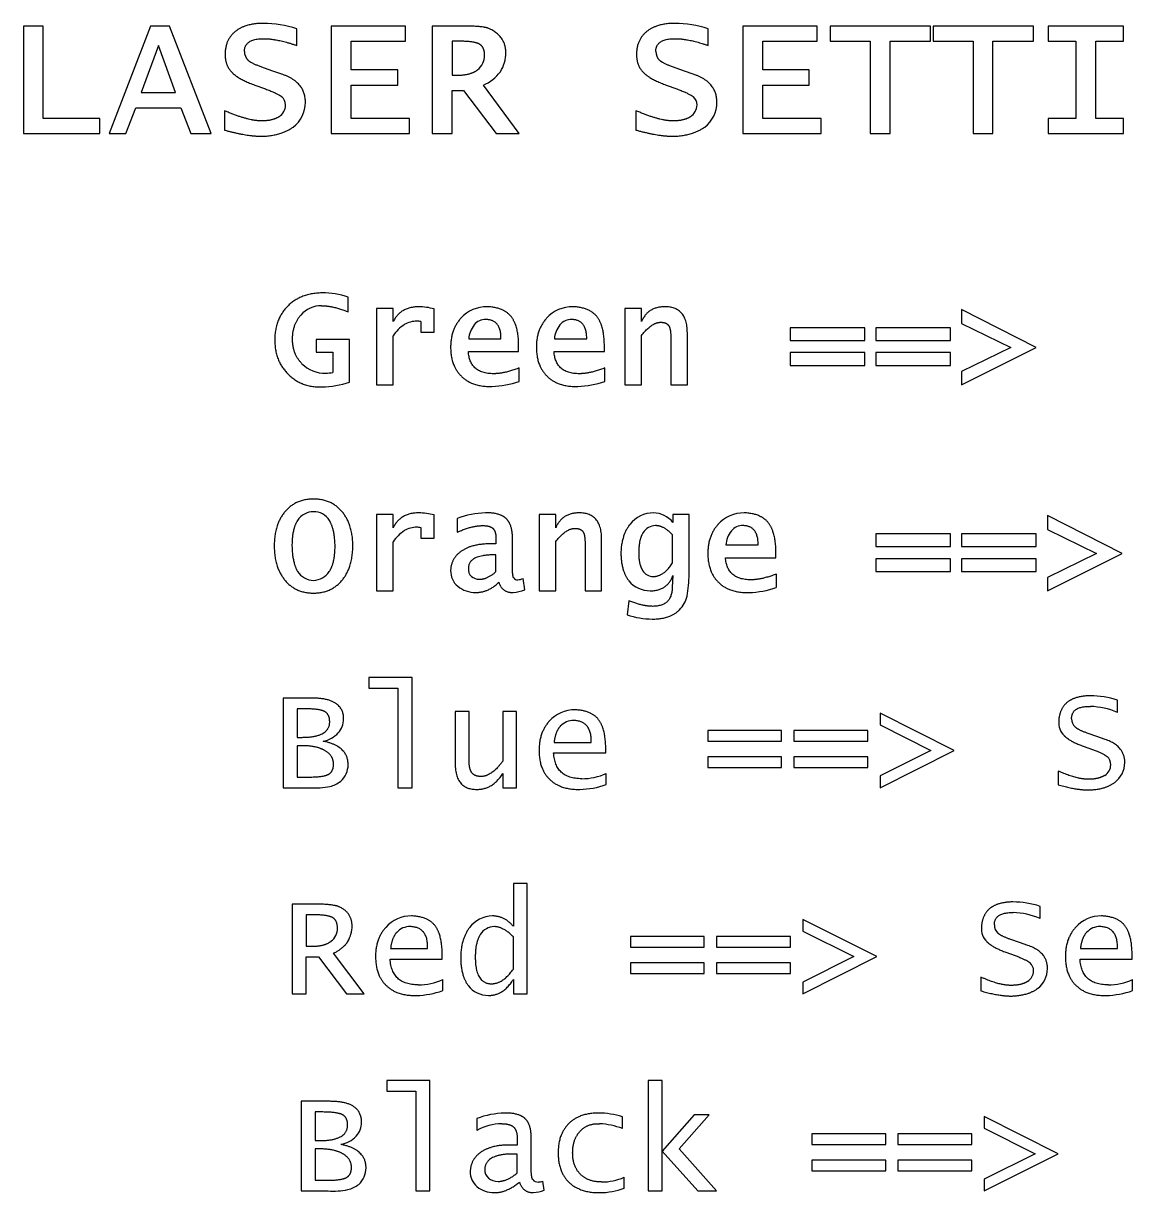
# Model space of a CAD drawing. Extents: x 49 to 1952, y 75 to 1350.
# Drawn here: x 1120 to 1243.8, y 980.8 to 1111.3 of the extents above; entities that cross this region are included whole.
import ezdxf

# ---------------------------------------------------------------- set-up
doc = ezdxf.new("R2010")
doc.units = 0
doc.header["$MEASUREMENT"] = 0
doc.layers.add('INSTRUCTIONS', color=98, linetype='Continuous')

msp = doc.modelspace()

# ---------------------------------------------------------------- linework, layer by layer
at = {"layer": 'INSTRUCTIONS'}
for p, q in [((1122.22, 1111), (1120, 1111)), ((1120, 1111), (1120, 1099)), ((1122.22, 1100.7), (1122.22, 1111)), ((1134.2, 1111), (1129.56, 1099)), ((1136.32, 1111), (1134.2, 1111)), ((1140.96, 1099), (1136.32, 1111)), ((1150.52, 1108.83), (1150.52, 1110.69)), ((1162.67, 1111), (1154.37, 1111)), ((1154.37, 1111), (1154.37, 1099)), ((1162.67, 1109.3), (1162.67, 1111)), ((1169.11, 1111), (1165.63, 1111)), ((1165.63, 1111), (1165.63, 1099)), ((1196.44, 1108.83), (1196.44, 1110.69)), ((1208.59, 1111), (1200.3, 1111)), ((1200.3, 1111), (1200.3, 1099)), ((1208.59, 1109.3), (1208.59, 1111)), ((1221.26, 1111), (1210.07, 1111)), ((1210.07, 1111), (1210.07, 1109.3)), ((1221.26, 1109.3), (1221.26, 1111)), ((1232.74, 1111), (1221.56, 1111)), ((1221.56, 1111), (1221.56, 1109.3)), ((1232.74, 1109.3), (1232.74, 1111)), ((1242.81, 1111), (1234.37, 1111)), ((1234.37, 1111), (1234.37, 1109.3)), ((1242.81, 1109.3), (1242.81, 1111)), ((1156.59, 1106.11), (1156.59, 1109.3)), ((1156.59, 1109.3), (1162.67, 1109.3)), ((1168.73, 1109.3), (1167.85, 1109.3)), ((1167.85, 1109.3), (1167.85, 1105.52)), ((1202.52, 1106.11), (1202.52, 1109.3)), ((1202.52, 1109.3), (1208.59, 1109.3)), ((1210.07, 1109.3), (1214.52, 1109.3)), ((1214.52, 1109.3), (1214.52, 1099)), ((1216.74, 1099), (1216.74, 1109.3)), ((1216.74, 1109.3), (1221.26, 1109.3)), ((1221.56, 1109.3), (1226, 1109.3)), ((1226, 1109.3), (1226, 1099)), ((1228.22, 1099), (1228.22, 1109.3)), ((1228.22, 1109.3), (1232.74, 1109.3)), ((1234.37, 1109.3), (1237.48, 1109.3)), ((1237.48, 1109.3), (1237.48, 1100.7)), ((1239.7, 1100.7), (1239.7, 1109.3)), ((1239.7, 1109.3), (1242.81, 1109.3)), ((1135.08, 1108.81), (1133.14, 1103.59)), ((1136.99, 1103.59), (1135.08, 1108.81)), ((1147.75, 1106.01), (1146.63, 1106.41)), ((1148.95, 1105.59), (1147.75, 1106.01)), ((1161.78, 1106.11), (1156.59, 1106.11)), ((1161.78, 1104.41), (1161.78, 1106.11)), ((1167.85, 1105.52), (1168.57, 1105.52)), ((1193.68, 1106.01), (1192.55, 1106.41)), ((1194.88, 1105.59), (1193.68, 1106.01)), ((1207.7, 1106.11), (1202.52, 1106.11)), ((1207.7, 1104.41), (1207.7, 1106.11)), ((1145.82, 1104.41), (1147.02, 1103.98)), ((1156.59, 1100.7), (1156.59, 1104.41)), ((1156.59, 1104.41), (1161.78, 1104.41)), ((1175.34, 1099), (1171.34, 1104.4)), ((1191.75, 1104.41), (1192.94, 1103.98)), ((1202.52, 1100.7), (1202.52, 1104.41)), ((1202.52, 1104.41), (1207.7, 1104.41)), ((1133.14, 1103.59), (1136.99, 1103.59)), ((1167.85, 1099), (1167.85, 1103.81)), ((1167.85, 1103.81), (1169.12, 1103.81)), ((1169.12, 1103.81), (1172.77, 1099)), ((1131.44, 1099), (1132.56, 1101.89)), ((1132.56, 1101.89), (1137.57, 1101.89)), ((1137.57, 1101.89), (1138.68, 1099)), ((1142.44, 1101.55), (1142.44, 1099.39)), ((1188.37, 1101.55), (1188.37, 1099.39)), ((1128.52, 1100.7), (1122.22, 1100.7)), ((1128.52, 1099), (1128.52, 1100.7)), ((1163.11, 1100.7), (1156.59, 1100.7)), ((1163.11, 1099), (1163.11, 1100.7)), ((1209.04, 1100.7), (1202.52, 1100.7)), ((1209.04, 1099), (1209.04, 1100.7)), ((1237.48, 1100.7), (1234.37, 1100.7)), ((1234.37, 1100.7), (1234.37, 1099)), ((1242.81, 1100.7), (1239.7, 1100.7)), ((1242.81, 1099), (1242.81, 1100.7)), ((1120, 1099), (1128.52, 1099)), ((1129.56, 1099), (1131.44, 1099)), ((1138.68, 1099), (1140.96, 1099)), ((1154.37, 1099), (1163.11, 1099)), ((1165.63, 1099), (1167.85, 1099)), ((1172.77, 1099), (1175.34, 1099)), ((1200.3, 1099), (1209.04, 1099)), ((1214.52, 1099), (1216.74, 1099)), ((1226, 1099), (1228.22, 1099)), ((1234.37, 1099), (1242.81, 1099)), ((1156.27, 1079.1), (1156.27, 1080.73)), ((1161.27, 1079.48), (1159.42, 1079.48)), ((1159.42, 1079.48), (1159.42, 1070.97)), ((1161.27, 1078.01), (1161.27, 1079.48)), ((1165.84, 1076.83), (1165.84, 1079.44)), ((1188.99, 1079.48), (1187.14, 1079.48)), ((1187.14, 1079.48), (1187.14, 1070.97)), ((1188.99, 1078.01), (1188.99, 1079.48)), ((1224.73, 1079.36), (1224.73, 1077.82)), ((1233.06, 1075.13), (1224.73, 1079.36)), ((1164.36, 1078.02), (1164.36, 1076.83)), ((1224.73, 1077.82), (1230.21, 1075.13)), ((1164.36, 1076.83), (1165.84, 1076.83)), ((1194.11, 1070.97), (1194.11, 1076.77)), ((1213.93, 1077.32), (1205.59, 1077.32)), ((1205.59, 1077.32), (1205.59, 1075.9)), ((1213.93, 1075.9), (1213.93, 1077.32)), ((1223.49, 1077.32), (1215.16, 1077.32)), ((1215.16, 1077.32), (1215.16, 1075.9)), ((1223.49, 1075.9), (1223.49, 1077.32)), ((1156.4, 1076.03), (1152.69, 1076.03)), ((1152.69, 1076.03), (1152.69, 1074.61)), ((1156.4, 1071.25), (1156.4, 1076.03)), ((1161.27, 1070.97), (1161.27, 1076.44)), ((1169.71, 1076.09), (1173.31, 1076.09)), ((1173.31, 1076.09), (1173.31, 1076.18)), ((1175.28, 1074.67), (1175.28, 1075.33)), ((1179.28, 1076.09), (1182.88, 1076.09)), ((1182.88, 1076.09), (1182.88, 1076.18)), ((1184.85, 1074.67), (1184.85, 1075.33)), ((1188.99, 1070.97), (1188.99, 1076.46)), ((1192.26, 1076.36), (1192.26, 1070.97)), ((1205.59, 1075.9), (1213.93, 1075.9)), ((1215.16, 1075.9), (1223.49, 1075.9)), ((1152.69, 1074.61), (1154.54, 1074.61)), ((1154.54, 1074.61), (1154.54, 1072.33)), ((1169.67, 1074.67), (1175.28, 1074.67)), ((1179.23, 1074.67), (1184.85, 1074.67)), ((1213.93, 1074.55), (1205.59, 1074.55)), ((1205.59, 1074.55), (1205.59, 1073.13)), ((1213.93, 1073.13), (1213.93, 1074.55)), ((1223.49, 1074.55), (1215.16, 1074.55)), ((1215.16, 1074.55), (1215.16, 1073.13)), ((1223.49, 1073.13), (1223.49, 1074.55)), ((1230.21, 1075.13), (1224.73, 1072.44)), ((1224.73, 1070.97), (1233.06, 1075.13)), ((1175.35, 1071.34), (1175.35, 1072.84)), ((1184.91, 1071.34), (1184.91, 1072.84)), ((1205.59, 1073.13), (1213.93, 1073.13)), ((1215.16, 1073.13), (1223.49, 1073.13)), ((1224.73, 1072.44), (1224.73, 1070.97)), ((1159.42, 1070.97), (1161.27, 1070.97)), ((1187.14, 1070.97), (1188.99, 1070.97)), ((1192.26, 1070.97), (1194.11, 1070.97)), ((1161.27, 1056.48), (1159.42, 1056.48)), ((1159.42, 1056.48), (1159.42, 1047.97)), ((1161.27, 1055.01), (1161.27, 1056.48)), ((1165.84, 1053.83), (1165.84, 1056.44)), ((1168.43, 1056.05), (1168.43, 1054.52)), ((1179.42, 1056.48), (1177.57, 1056.48)), ((1177.57, 1056.48), (1177.57, 1047.97)), ((1179.42, 1055.01), (1179.42, 1056.48)), ((1194.3, 1056.48), (1192.51, 1056.48)), ((1192.51, 1056.48), (1192.51, 1055.61)), ((1194.3, 1049.81), (1194.3, 1056.48)), ((1234.3, 1056.36), (1234.3, 1054.82)), ((1242.63, 1052.13), (1234.3, 1056.36)), ((1164.36, 1055.02), (1164.36, 1053.83)), ((1223.49, 1054.32), (1215.16, 1054.32)), ((1215.16, 1054.32), (1215.16, 1052.9)), ((1223.49, 1052.9), (1223.49, 1054.32)), ((1233.06, 1054.32), (1224.73, 1054.32)), ((1224.73, 1054.32), (1224.73, 1052.9)), ((1233.06, 1052.9), (1233.06, 1054.32)), ((1234.3, 1054.82), (1239.77, 1052.13)), ((1161.27, 1047.97), (1161.27, 1053.44)), ((1164.36, 1053.83), (1165.84, 1053.83)), ((1172.75, 1053.21), (1172.01, 1053.21)), ((1172.75, 1053.8), (1172.75, 1053.21)), ((1174.6, 1050.35), (1174.6, 1053.79)), ((1179.42, 1047.97), (1179.42, 1053.46)), ((1182.69, 1053.36), (1182.69, 1047.97)), ((1184.54, 1047.97), (1184.54, 1053.77)), ((1192.44, 1051.08), (1192.44, 1054.22)), ((1198.42, 1053.09), (1202.01, 1053.09)), ((1202.01, 1053.09), (1202.01, 1053.18)), ((1172.75, 1051.98), (1172.5, 1051.98)), ((1172.75, 1050.1), (1172.75, 1051.98)), ((1203.99, 1051.67), (1203.99, 1052.33)), ((1215.16, 1052.9), (1223.49, 1052.9)), ((1224.73, 1052.9), (1233.06, 1052.9)), ((1239.77, 1052.13), (1234.3, 1049.44)), ((1234.3, 1047.97), (1242.63, 1052.13)), ((1198.37, 1051.67), (1203.99, 1051.67)), ((1223.49, 1051.55), (1215.16, 1051.55)), ((1215.16, 1051.55), (1215.16, 1050.13)), ((1223.49, 1050.13), (1223.49, 1051.55)), ((1233.06, 1051.55), (1224.73, 1051.55)), ((1224.73, 1051.55), (1224.73, 1050.13)), ((1233.06, 1050.13), (1233.06, 1051.55)), ((1175.96, 1048.09), (1175.8, 1049.34)), ((1192.51, 1049.67), (1192.42, 1048.38)), ((1204.05, 1048.34), (1204.05, 1049.84)), ((1215.16, 1050.13), (1223.49, 1050.13)), ((1224.73, 1050.13), (1233.06, 1050.13)), ((1234.3, 1049.44), (1234.3, 1047.97)), ((1159.42, 1047.97), (1161.27, 1047.97)), ((1177.57, 1047.97), (1179.42, 1047.97)), ((1182.69, 1047.97), (1184.54, 1047.97)), ((1187.57, 1046.87), (1187.38, 1045.3)), ((1163.38, 1038.31), (1158.56, 1038.31)), ((1158.56, 1038.31), (1158.56, 1037.12)), ((1163.38, 1026), (1163.38, 1038.31)), ((1158.56, 1037.12), (1161.81, 1037.12)), ((1161.81, 1037.12), (1161.81, 1026)), ((1152.23, 1036), (1149, 1036)), ((1149, 1036), (1149, 1026)), ((1151.28, 1034.81), (1150.56, 1034.81)), ((1150.56, 1034.81), (1150.56, 1031.62)), ((1242.12, 1034.41), (1242.12, 1035.76)), ((1169.75, 1034.5), (1168.19, 1034.5)), ((1168.19, 1034.5), (1168.19, 1028.69)), ((1169.75, 1029.09), (1169.75, 1034.5)), ((1175.06, 1034.5), (1173.5, 1034.5)), ((1173.5, 1034.5), (1173.5, 1028.95)), ((1175.06, 1026), (1175.06, 1034.5)), ((1215.62, 1034.31), (1215.62, 1033)), ((1223.88, 1030.15), (1215.62, 1034.31)), ((1204.62, 1032.38), (1196.38, 1032.38)), ((1196.38, 1032.38), (1196.38, 1031.19)), ((1204.62, 1031.19), (1204.62, 1032.38)), ((1214.25, 1032.38), (1206, 1032.38)), ((1206, 1032.38), (1206, 1031.19)), ((1214.25, 1031.19), (1214.25, 1032.38)), ((1215.62, 1033), (1221.3, 1030.15)), ((1150.56, 1031.62), (1151.1, 1031.62)), ((1179.24, 1031.06), (1183.38, 1031.06)), ((1183.38, 1031.06), (1183.38, 1031.27)), ((1196.38, 1031.19), (1204.62, 1031.19)), ((1206, 1031.19), (1214.25, 1031.19)), ((1239.82, 1031.71), (1238.84, 1032.06)), ((1240.76, 1031.39), (1239.82, 1031.71)), ((1151.12, 1030.69), (1150.56, 1030.69)), ((1150.56, 1030.69), (1150.56, 1027.19)), ((1179.19, 1029.88), (1185, 1029.88)), ((1185, 1029.88), (1185, 1030.37)), ((1221.3, 1030.15), (1215.62, 1027.31)), ((1215.62, 1026), (1223.88, 1030.15)), ((1238.29, 1030.64), (1239.32, 1030.27)), ((1204.62, 1029.44), (1196.38, 1029.44)), ((1196.38, 1029.44), (1196.38, 1028.25)), ((1196.38, 1028.25), (1204.62, 1028.25)), ((1204.62, 1028.25), (1204.62, 1029.44)), ((1214.25, 1029.44), (1206, 1029.44)), ((1206, 1029.44), (1206, 1028.25)), ((1206, 1028.25), (1214.25, 1028.25)), ((1214.25, 1028.25), (1214.25, 1029.44)), ((1150.56, 1027.19), (1151.95, 1027.19)), ((1173.5, 1027.6), (1173.5, 1026)), ((1185.06, 1026.36), (1185.06, 1027.59)), ((1215.62, 1027.31), (1215.62, 1026)), ((1235.5, 1027.86), (1235.5, 1026.32)), ((1149, 1026), (1152.03, 1026)), ((1161.81, 1026), (1163.38, 1026)), ((1173.5, 1026), (1175.06, 1026)), ((1176.25, 1015.31), (1174.69, 1015.31)), ((1174.69, 1015.31), (1174.69, 1010.53)), ((1176.25, 1003), (1176.25, 1015.31)), ((1152.8, 1013), (1150, 1013)), ((1150, 1013), (1150, 1003)), ((1233.5, 1011.41), (1233.5, 1012.76)), ((1152.51, 1011.81), (1151.56, 1011.81)), ((1151.56, 1011.81), (1151.56, 1008.31)), ((1207, 1011.31), (1207, 1010)), ((1215.25, 1007.15), (1207, 1011.31)), ((1207, 1010), (1212.68, 1007.15)), ((1174.69, 1005.75), (1174.69, 1009.35)), ((1196, 1009.38), (1187.75, 1009.38)), ((1187.75, 1009.38), (1187.75, 1008.19)), ((1196, 1008.19), (1196, 1009.38)), ((1205.62, 1009.38), (1197.38, 1009.38)), ((1197.38, 1009.38), (1197.38, 1008.19)), ((1205.62, 1008.19), (1205.62, 1009.38)), ((1231.2, 1008.71), (1230.21, 1009.06)), ((1232.13, 1008.39), (1231.2, 1008.71)), ((1151.56, 1008.31), (1152.37, 1008.31)), ((1158.05, 1003), (1154.61, 1007.52)), ((1160.99, 1008.06), (1165.12, 1008.06)), ((1165.12, 1008.06), (1165.12, 1008.27)), ((1166.75, 1006.88), (1166.75, 1007.37)), ((1187.75, 1008.19), (1196, 1008.19)), ((1197.38, 1008.19), (1205.62, 1008.19)), ((1229.66, 1007.64), (1230.69, 1007.27)), ((1237.99, 1008.06), (1242.12, 1008.06)), ((1242.12, 1008.06), (1242.12, 1008.27)), ((1243.75, 1006.88), (1243.75, 1007.37)), ((1151.56, 1003), (1151.56, 1007.12)), ((1151.56, 1007.12), (1152.94, 1007.12)), ((1152.94, 1007.12), (1156.08, 1003)), ((1160.94, 1006.88), (1166.75, 1006.88)), ((1196, 1006.44), (1187.75, 1006.44)), ((1187.75, 1006.44), (1187.75, 1005.25)), ((1196, 1005.25), (1196, 1006.44)), ((1205.62, 1006.44), (1197.38, 1006.44)), ((1197.38, 1006.44), (1197.38, 1005.25)), ((1205.62, 1005.25), (1205.62, 1006.44)), ((1212.68, 1007.15), (1207, 1004.31)), ((1207, 1003), (1215.25, 1007.15)), ((1237.94, 1006.88), (1243.75, 1006.88)), ((1187.75, 1005.25), (1196, 1005.25)), ((1197.38, 1005.25), (1205.62, 1005.25)), ((1226.88, 1004.86), (1226.88, 1003.32)), ((1166.81, 1003.36), (1166.81, 1004.59)), ((1174.69, 1004.59), (1174.69, 1003)), ((1207, 1004.31), (1207, 1003)), ((1243.81, 1003.36), (1243.81, 1004.59)), ((1150, 1003), (1151.56, 1003)), ((1156.08, 1003), (1158.05, 1003)), ((1174.69, 1003), (1176.25, 1003)), ((1165.38, 993.31), (1160.56, 993.31)), ((1160.56, 993.31), (1160.56, 992.12)), ((1165.38, 981), (1165.38, 993.31)), ((1191.31, 993.31), (1189.75, 993.31)), ((1189.75, 993.31), (1189.75, 981)), ((1191.31, 985.45), (1191.31, 993.31)), ((1160.56, 992.12), (1163.81, 992.12)), ((1163.81, 992.12), (1163.81, 981)), ((1154.23, 991), (1151, 991)), ((1151, 991), (1151, 981)), ((1153.28, 989.81), (1152.56, 989.81)), ((1152.56, 989.81), (1152.56, 986.62)), ((1170.62, 989.09), (1170.62, 987.75)), ((1186.88, 987.96), (1186.88, 989.27)), ((1194.89, 989.5), (1191.31, 985.45)), ((1193.18, 985.69), (1196.56, 989.5)), ((1196.56, 989.5), (1194.89, 989.5)), ((1227.25, 989.31), (1227.25, 988)), ((1235.5, 985.15), (1227.25, 989.31)), ((1227.25, 988), (1232.93, 985.15)), ((1152.56, 986.62), (1153.1, 986.62)), ((1175.12, 986.85), (1175.12, 986.12)), ((1176.69, 983.31), (1176.69, 986.85)), ((1216.25, 987.38), (1208, 987.38)), ((1208, 987.38), (1208, 986.19)), ((1216.25, 986.19), (1216.25, 987.38)), ((1225.88, 987.38), (1217.62, 987.38)), ((1217.62, 987.38), (1217.62, 986.19)), ((1225.88, 986.19), (1225.88, 987.38)), ((1153.12, 985.69), (1152.56, 985.69)), ((1152.56, 985.69), (1152.56, 982.19)), ((1175.12, 986.12), (1174.17, 986.12)), ((1191.31, 981), (1191.31, 985.45)), ((1191.31, 985.45), (1195.28, 981)), ((1197.38, 981), (1193.18, 985.69)), ((1208, 986.19), (1216.25, 986.19)), ((1217.62, 986.19), (1225.88, 986.19)), ((1175.12, 985.12), (1174.66, 985.12)), ((1175.12, 983), (1175.12, 985.12)), ((1216.25, 984.44), (1208, 984.44)), ((1208, 984.44), (1208, 983.25)), ((1216.25, 983.25), (1216.25, 984.44)), ((1225.88, 984.44), (1217.62, 984.44)), ((1217.62, 984.44), (1217.62, 983.25)), ((1225.88, 983.25), (1225.88, 984.44)), ((1232.93, 985.15), (1227.25, 982.31)), ((1227.25, 981), (1235.5, 985.15)), ((1208, 983.25), (1216.25, 983.25)), ((1217.62, 983.25), (1225.88, 983.25)), ((1152.56, 982.19), (1153.95, 982.19)), ((1178.12, 981.08), (1177.98, 982.08)), ((1187.06, 981.29), (1187.06, 982.52)), ((1227.25, 982.31), (1227.25, 981)), ((1151, 981), (1154.03, 981)), ((1163.81, 981), (1165.38, 981)), ((1189.75, 981), (1191.31, 981)), ((1195.28, 981), (1197.38, 981))]:
    msp.add_line(p, q, dxfattribs=at)
for centre, radius, start, end in [((1146.78, 1099.44), 11.86, 71.6519, 90), ((1192.71, 1099.44), 11.86, 71.6519, 90), ((1146.08, 1108.17), 1.41, 180, 224.6154), ((1169.75, 1108.04), 4.1, 328.3085, 0), ((1192, 1108.17), 1.41, 180, 224.6154), ((1169.37, 1107.75), 2.11, 309.0796, 0), ((1169.42, 1108.82), 4.82, 293.5609, 322.4766), ((1148.13, 1102.24), 1.13, 357.9991, 50.3714), ((1194.06, 1102.24), 1.13, 357.9991, 50.3714), ((1147.64, 1102.23), 1.62, 303.7966, 358.7414), ((1148.01, 1102.48), 3.47, 307.4979, 0), ((1193.57, 1102.23), 1.62, 303.7966, 358.7414), ((1193.94, 1102.48), 3.47, 307.4979, 0), ((1153.33, 1071.98), 9.24, 71.4414, 90), ((1153.29, 1076.66), 3.13, 90, 138.304), ((1164.13, 1073.1), 6.56, 74.8996, 90), ((1171.69, 1075.84), 3.83, 88.7873, 138.2848), ((1181.26, 1075.84), 3.83, 88.7873, 138.2848), ((1163.98, 1075.05), 3.02, 90.8815, 118.9594), ((1163.97, 1076.21), 1.85, 77.8278, 90.8815), ((1171.57, 1076.64), 1.61, 87.6638, 141.1136), ((1181.14, 1076.64), 1.61, 87.6638, 141.1136), ((1165.19, 1073.76), 4.75, 124.1641, 145.6592), ((1172.48, 1075.91), 2.77, 141.1136, 176.3547), ((1182.04, 1075.91), 2.77, 141.1136, 176.3547), ((1153.63, 1075.85), 3.59, 224.8688, 271.8298), ((1153.49, 1080.35), 8.09, 271.7964, 277.4671), ((1172.04, 1080.73), 9.95, 271.4837, 289.394), ((1181.61, 1080.73), 9.95, 271.4837, 289.394), ((1153.13, 1080.9), 10.18, 271.0951, 288.6927), ((1152.39, 1054.67), 2.13, 90.271, 147.0393), ((1152.44, 1054.79), 2.01, 31.0007, 91.6609), ((1164.13, 1050.1), 6.56, 74.8996, 90), ((1171.79, 1047.24), 9.43, 91.2613, 110.8379), ((1190.32, 1053.36), 3.31, 89.7112, 142.2384), ((1190.25, 1053.75), 2.92, 39.5272, 88.426), ((1200.39, 1052.84), 3.83, 88.7873, 138.2848), ((1165.19, 1050.76), 4.75, 124.1641, 145.6592), ((1163.98, 1052.05), 3.02, 90.8815, 118.9594), ((1163.97, 1053.21), 1.85, 77.8278, 90.8815), ((1190.61, 1053.55), 1.7, 91.8933, 147.3667), ((1201.18, 1052.91), 2.77, 141.1136, 176.3547), ((1200.28, 1053.64), 1.61, 87.6638, 141.1136), ((1170.73, 1050.37), 1.07, 174.04, 227.5509), ((1152.42, 1051.3), 2.16, 213.028, 268.7911), ((1152.33, 1051.31), 2.17, 271.2935, 326.9032), ((1169.95, 1050.19), 2.26, 178.6574, 229.3865), ((1170.9, 1050.65), 1.39, 230.0488, 270), ((1175.12, 1049.64), 0.446, 210.6224, 277.4546), ((1174.92, 1051.87), 2.68, 275.497, 289.281), ((1189.96, 1051.05), 3.08, 219.3346, 270), ((1190.3, 1050.93), 1.36, 210.1369, 270), ((1180.67, 1049.81), 13.63, 349.6478, 0), ((1170.47, 1050.97), 3.19, 231.4632, 270), ((1174.26, 1052.35), 4.59, 274.9074, 291.8131), ((1200.74, 1057.73), 9.95, 271.4837, 289.394), ((1191.23, 1047.97), 2.91, 313.7002, 347.9148), ((1190.2, 1053.34), 8.52, 250.7062, 270), ((1239.08, 1026.5), 9.75, 71.7722, 90), ((1238.83, 1026.5), 8.57, 67.3555, 88.1978), ((1153.48, 1033.66), 2.27, 317.1864, 0), ((1181.53, 1030.9), 3.79, 89.3737, 138.4033), ((1181.38, 1031.55), 1.95, 88.1343, 137.9456), ((1238.27, 1033.69), 1.27, 180, 226.1246), ((1237.63, 1033.28), 2.07, 176.1041, 224.7663), ((1152.85, 1034.31), 3.18, 280.9835, 316.2768), ((1153.78, 1028.57), 2.47, 311.9116, 0), ((1240.02, 1028.55), 1.35, 299.9226, 0.5163), ((1240.25, 1028.61), 1.13, 357.4593, 49.976), ((1240.16, 1028.8), 2.77, 306.7994, 0), ((1182.32, 1033.64), 6.64, 270, 294.4094), ((1152.6, 1033.99), 8.01, 265.862, 281.6118), ((1153.6, 1028.97), 2.89, 282.3019, 309.1916), ((1181.93, 1035.03), 9.22, 271.1489, 289.8449), ((1230.45, 1003.5), 9.75, 71.7722, 90), ((1163.28, 1007.9), 3.79, 89.3737, 138.4033), ((1172.41, 1008.41), 3.28, 90.6969, 142.9449), ((1230.2, 1003.5), 8.57, 67.3555, 88.1978), ((1240.28, 1007.9), 3.79, 89.3737, 138.4033), ((1153.22, 1010.32), 1.84, 307.2988, 0), ((1153.24, 1010.58), 3.45, 329.4628, 0), ((1163.13, 1008.55), 1.95, 88.1343, 137.9456), ((1172.61, 1008.6), 1.9, 90.9971, 147.8026), ((1229, 1010.28), 2.07, 176.1041, 224.7663), ((1229.65, 1010.69), 1.27, 180, 226.1246), ((1240.13, 1008.55), 1.95, 88.1343, 137.9456), ((1231.62, 1005.61), 1.13, 357.4593, 49.976), ((1231.4, 1005.55), 1.35, 299.9226, 0.5163), ((1231.54, 1005.8), 2.77, 306.7994, 0), ((1164.07, 1010.64), 6.64, 270, 294.4094), ((1171.91, 1005.67), 2.86, 217.4837, 270), ((1241.07, 1010.64), 6.64, 270, 294.4094), ((1163.68, 1012.03), 9.22, 271.1489, 289.8449), ((1240.68, 1012.03), 9.22, 271.1489, 289.8449), ((1173.87, 980.63), 9.05, 90.9807, 111.0263), ((1184.16, 980.67), 9.02, 72.5108, 90), ((1155.48, 988.66), 2.27, 317.1864, 0), ((1173.4, 982.99), 5.51, 90, 120.2439), ((1183.99, 980.59), 7.91, 68.6114, 87.7601), ((1154.85, 989.31), 3.18, 280.9835, 316.2768), ((1155.78, 983.57), 2.47, 311.9116, 0), ((1172.03, 983.13), 2.16, 178.7099, 229.5612), ((1172.69, 983.33), 1.19, 175.6846, 229.0471), ((1155.6, 983.97), 2.89, 282.3019, 309.1916), ((1172.56, 983.93), 3.12, 231.7522, 270), ((1172.98, 983.81), 1.74, 231.8273, 270), ((1177.4, 982.67), 0.678, 215.8509, 276.9414), ((1177.34, 984.56), 2.56, 273.3496, 284.5841), ((1184.29, 989.04), 8.23, 270.2488, 289.6949), ((1184.53, 988.41), 6.41, 270, 293.3233), ((1154.6, 988.99), 8.01, 265.862, 281.6118), ((1176.64, 984.85), 4.05, 274.1418, 291.5113)]:
    msp.add_arc(centre, radius, start, end, dxfattribs=at)
for points in [[(1146.78, 1111.3), (1144.76, 1111.3), (1143.64, 1110.38)], [(1171.92, 1110.74), (1171.2, 1111), (1169.11, 1111)], [(1173.85, 1108.04), (1173.85, 1109.89), (1171.92, 1110.74)], [(1192.71, 1111.3), (1190.69, 1111.3), (1189.57, 1110.38)], [(1143.64, 1110.38), (1142.52, 1109.47), (1142.52, 1107.85)], [(1144.67, 1108.17), (1144.67, 1109.59), (1146.84, 1109.59)], [(1146.84, 1109.59), (1148.3, 1109.59), (1150.52, 1108.83)], [(1170.92, 1108.97), (1170.36, 1109.3), (1168.73, 1109.3)], [(1189.57, 1110.38), (1188.44, 1109.47), (1188.44, 1107.85)], [(1190.59, 1108.17), (1190.59, 1109.59), (1192.76, 1109.59)], [(1192.76, 1109.59), (1194.23, 1109.59), (1196.44, 1108.83)], [(1142.52, 1107.85), (1142.52, 1106.59), (1143.26, 1105.84)], [(1171.48, 1107.75), (1171.48, 1108.64), (1170.92, 1108.97)], [(1188.44, 1107.85), (1188.44, 1106.59), (1189.18, 1105.84)], [(1146.63, 1106.41), (1145.47, 1106.81), (1145.07, 1107.18)], [(1192.55, 1106.41), (1191.4, 1106.81), (1191, 1107.18)], [(1143.26, 1105.84), (1143.99, 1105.08), (1145.82, 1104.41)], [(1151.48, 1102.48), (1151.49, 1104.71), (1148.95, 1105.59)], [(1168.57, 1105.52), (1169.92, 1105.53), (1170.7, 1106.11)], [(1189.18, 1105.84), (1189.92, 1105.08), (1191.75, 1104.41)], [(1197.41, 1102.48), (1197.41, 1104.71), (1194.88, 1105.59)], [(1147.02, 1103.98), (1148.44, 1103.45), (1148.85, 1103.11)], [(1192.94, 1103.98), (1194.37, 1103.45), (1194.78, 1103.11)], [(1146.59, 1100.41), (1145.09, 1100.41), (1142.44, 1101.55)], [(1192.52, 1100.41), (1191.02, 1100.41), (1188.37, 1101.55)], [(1148.54, 1100.89), (1147.82, 1100.41), (1146.59, 1100.41)], [(1194.47, 1100.89), (1193.75, 1100.41), (1192.52, 1100.41)], [(1142.44, 1099.39), (1145, 1098.7), (1146.53, 1098.7)], [(1146.53, 1098.7), (1148.74, 1098.73), (1150.12, 1099.73)], [(1188.37, 1099.39), (1190.93, 1098.7), (1192.46, 1098.7)], [(1192.46, 1098.7), (1194.67, 1098.73), (1196.05, 1099.73)], [(1153.33, 1081.21), (1150.97, 1081.21), (1149.51, 1079.74)], [(1149.51, 1079.74), (1148.06, 1078.28), (1148.06, 1075.95)], [(1153.29, 1079.79), (1154.55, 1079.79), (1156.27, 1079.1)], [(1164.13, 1079.67), (1162.1, 1079.67), (1161.27, 1078.01)], [(1174.43, 1078.59), (1173.58, 1079.61), (1171.77, 1079.67)], [(1184, 1078.59), (1183.15, 1079.61), (1181.34, 1079.67)], [(1191.59, 1079.67), (1189.71, 1079.67), (1188.99, 1078.01)], [(1194.11, 1076.77), (1194.11, 1079.67), (1191.59, 1079.67)], [(1150.04, 1076.06), (1150.05, 1077.68), (1150.96, 1078.74)], [(1168.83, 1078.39), (1167.69, 1077.11), (1167.69, 1075.17)], [(1173.31, 1076.18), (1173.31, 1078.2), (1171.64, 1078.25)], [(1175.28, 1075.33), (1175.28, 1077.52), (1174.43, 1078.59)], [(1178.4, 1078.39), (1177.26, 1077.11), (1177.26, 1075.17)], [(1182.88, 1076.18), (1182.88, 1078.2), (1181.21, 1078.25)], [(1184.85, 1075.33), (1184.85, 1077.52), (1184, 1078.59)], [(1188.99, 1076.46), (1190.12, 1077.94), (1191.15, 1077.94)], [(1191.15, 1077.94), (1191.75, 1077.94), (1192, 1077.6)], [(1192, 1077.6), (1192.26, 1077.25), (1192.26, 1076.36)], [(1148.06, 1075.95), (1148.06, 1073.62), (1149.53, 1072.17)], [(1151.09, 1073.32), (1150.04, 1074.37), (1150.04, 1076.06)], [(1167.69, 1075.17), (1167.69, 1073.06), (1168.89, 1071.92)], [(1172.51, 1072.2), (1169.82, 1072.2), (1169.67, 1074.67)], [(1177.26, 1075.17), (1177.26, 1073.06), (1178.46, 1071.92)], [(1182.08, 1072.2), (1179.39, 1072.2), (1179.23, 1074.67)], [(1175.35, 1072.84), (1173.67, 1072.2), (1172.51, 1072.2)], [(1184.91, 1072.84), (1183.24, 1072.2), (1182.08, 1072.2)], [(1149.53, 1072.17), (1150.99, 1070.67), (1153.33, 1070.72)], [(1168.89, 1071.92), (1170.09, 1070.72), (1172.3, 1070.78)], [(1178.46, 1071.92), (1179.66, 1070.72), (1181.87, 1070.78)], [(1152.38, 1058.21), (1150.36, 1058.21), (1149.18, 1056.78)], [(1155.59, 1056.78), (1154.41, 1058.21), (1152.38, 1058.21)], [(1149.18, 1056.78), (1148, 1055.35), (1148, 1053)], [(1150.6, 1055.82), (1149.98, 1054.85), (1149.98, 1053)], [(1154.79, 1053), (1154.75, 1054.83), (1154.16, 1055.82)], [(1156.77, 1053), (1156.77, 1055.35), (1155.59, 1056.78)], [(1164.13, 1056.67), (1162.1, 1056.67), (1161.27, 1055.01)], [(1173.92, 1056), (1173.22, 1056.71), (1171.58, 1056.67)], [(1174.6, 1053.79), (1174.6, 1055.34), (1173.92, 1056)], [(1182.03, 1056.67), (1180.14, 1056.67), (1179.42, 1055.01)], [(1184.54, 1053.77), (1184.54, 1056.67), (1182.03, 1056.67)], [(1203.14, 1055.59), (1202.29, 1056.61), (1200.47, 1056.67)], [(1168.43, 1054.52), (1170.04, 1055.25), (1171.28, 1055.25)], [(1171.28, 1055.25), (1172.09, 1055.25), (1172.42, 1054.93)], [(1172.42, 1054.93), (1172.75, 1054.6), (1172.75, 1053.8)], [(1179.42, 1053.46), (1180.55, 1054.94), (1181.58, 1054.94)], [(1181.58, 1054.94), (1182.18, 1054.94), (1182.44, 1054.6)], [(1182.44, 1054.6), (1182.69, 1054.25), (1182.69, 1053.36)], [(1187.7, 1055.39), (1186.7, 1054.1), (1186.7, 1052.1)], [(1189.18, 1054.47), (1188.68, 1053.69), (1188.68, 1052.21)], [(1192.44, 1054.22), (1191.54, 1055.23), (1190.55, 1055.25)], [(1197.54, 1055.39), (1196.4, 1054.11), (1196.4, 1052.17)], [(1202.01, 1053.18), (1202.01, 1055.2), (1200.34, 1055.25)], [(1203.99, 1052.33), (1203.99, 1054.52), (1203.14, 1055.59)], [(1172.01, 1053.21), (1170.08, 1053.21), (1168.88, 1052.39)], [(1148, 1053), (1148, 1050.6), (1149.19, 1049.16)], [(1149.98, 1053), (1150.02, 1051.13), (1150.61, 1050.12)], [(1154.15, 1050.12), (1154.79, 1051.11), (1154.79, 1053)], [(1155.58, 1049.16), (1156.77, 1050.6), (1156.77, 1053)], [(1168.88, 1052.39), (1167.72, 1051.57), (1167.69, 1050.24)], [(1172.5, 1051.98), (1169.67, 1051.98), (1169.67, 1050.48)], [(1186.7, 1052.1), (1186.72, 1050.23), (1187.58, 1049.09)], [(1188.68, 1052.21), (1188.68, 1050.93), (1189.12, 1050.25)], [(1196.4, 1052.17), (1196.4, 1050.06), (1197.59, 1048.92)], [(1190.3, 1049.57), (1191.5, 1049.57), (1192.44, 1051.08)], [(1201.21, 1049.2), (1198.53, 1049.2), (1198.37, 1051.67)], [(1149.19, 1049.16), (1150.37, 1047.72), (1152.38, 1047.72)], [(1152.38, 1047.72), (1154.39, 1047.72), (1155.58, 1049.16)], [(1170.9, 1049.26), (1171.77, 1049.26), (1172.75, 1050.1)], [(1174.73, 1049.41), (1174.6, 1049.63), (1174.6, 1050.35)], [(1189.96, 1047.97), (1191.86, 1047.97), (1192.51, 1049.67)], [(1204.05, 1049.84), (1202.37, 1049.2), (1201.21, 1049.2)], [(1170.47, 1047.78), (1171.89, 1047.78), (1173.08, 1048.92)], [(1173.08, 1048.92), (1173.42, 1047.78), (1174.65, 1047.78)], [(1192.42, 1048.38), (1192.42, 1046.24), (1190.22, 1046.24)], [(1197.59, 1048.92), (1198.79, 1047.72), (1201, 1047.78)], [(1190.22, 1046.24), (1189.11, 1046.24), (1187.57, 1046.87)], [(1190.2, 1044.82), (1192.25, 1044.82), (1193.24, 1045.86)], [(1239.08, 1036.25), (1237.41, 1036.25), (1236.48, 1035.51)], [(1153.59, 1034.52), (1152.99, 1034.81), (1151.28, 1034.81)], [(1155.75, 1033.66), (1155.75, 1036), (1152.23, 1036)], [(1236.48, 1035.51), (1235.63, 1034.76), (1235.56, 1033.42)], [(1237, 1033.69), (1237, 1035.13), (1239.1, 1035.06)], [(1154.19, 1033.36), (1154.19, 1034.22), (1153.59, 1034.52)], [(1183.38, 1031.27), (1183.37, 1033.43), (1181.44, 1033.5)], [(1184.17, 1033.64), (1183.33, 1034.64), (1181.57, 1034.69)], [(1185, 1030.37), (1185, 1032.58), (1184.17, 1033.64)], [(1151.1, 1031.62), (1154.19, 1031.62), (1154.19, 1033.36)], [(1178.69, 1033.41), (1177.56, 1032.14), (1177.56, 1030.16)], [(1179.93, 1032.86), (1179.35, 1032.21), (1179.24, 1031.06)], [(1238.84, 1032.06), (1237.78, 1032.42), (1237.39, 1032.77)], [(1156.25, 1028.57), (1156.25, 1030.63), (1153.45, 1031.19)], [(1236.16, 1031.82), (1236.75, 1031.2), (1238.29, 1030.64)], [(1242.94, 1028.8), (1242.94, 1030.65), (1240.76, 1031.39)], [(1153.68, 1030.13), (1152.74, 1030.69), (1151.12, 1030.69)], [(1154.62, 1028.62), (1154.62, 1029.57), (1153.68, 1030.13)], [(1177.56, 1030.16), (1177.56, 1028.06), (1178.74, 1026.94)], [(1182.32, 1027), (1179.36, 1027), (1179.19, 1029.88)], [(1239.32, 1030.27), (1240.57, 1029.81), (1240.97, 1029.47)], [(1154.05, 1027.49), (1154.62, 1027.8), (1154.62, 1028.62)], [(1168.19, 1028.69), (1168.19, 1025.81), (1170.6, 1025.81)], [(1170.05, 1027.67), (1169.75, 1028.09), (1169.75, 1029.09)], [(1173.5, 1028.95), (1172.24, 1027.25), (1171.09, 1027.25)], [(1151.95, 1027.19), (1153.48, 1027.19), (1154.05, 1027.49)], [(1171.09, 1027.25), (1170.36, 1027.25), (1170.05, 1027.67)], [(1170.6, 1025.81), (1172.44, 1025.81), (1173.5, 1027.6)], [(1178.74, 1026.94), (1179.92, 1025.77), (1182.12, 1025.81)], [(1238.88, 1026.94), (1237.54, 1026.94), (1235.5, 1027.86)], [(1240.7, 1027.38), (1240.02, 1026.94), (1238.88, 1026.94)], [(1235.5, 1026.32), (1237.55, 1025.75), (1238.85, 1025.75)], [(1238.85, 1025.75), (1240.69, 1025.78), (1241.83, 1026.58)], [(1155.23, 1012.71), (1154.55, 1013), (1152.8, 1013)], [(1156.69, 1010.58), (1156.68, 1012.09), (1155.23, 1012.71)], [(1230.45, 1013.25), (1228.78, 1013.25), (1227.86, 1012.51)], [(1154.52, 1011.5), (1153.97, 1011.81), (1152.51, 1011.81)], [(1155.06, 1010.32), (1155.06, 1011.18), (1154.52, 1011.5)], [(1165.92, 1010.64), (1165.08, 1011.64), (1163.32, 1011.69)], [(1174.69, 1010.53), (1173.73, 1011.66), (1172.37, 1011.69)], [(1227.86, 1012.51), (1227, 1011.76), (1226.94, 1010.42)], [(1228.38, 1010.69), (1228.38, 1012.13), (1230.47, 1012.06)], [(1242.92, 1010.64), (1242.08, 1011.64), (1240.32, 1011.69)], [(1160.44, 1010.41), (1159.31, 1009.14), (1159.31, 1007.16)], [(1165.12, 1008.27), (1165.12, 1010.43), (1163.19, 1010.5)], [(1166.75, 1007.37), (1166.75, 1009.58), (1165.92, 1010.64)], [(1169.8, 1010.39), (1168.81, 1009.08), (1168.81, 1006.97)], [(1174.69, 1009.35), (1173.61, 1010.47), (1172.57, 1010.5)], [(1237.44, 1010.41), (1236.31, 1009.14), (1236.31, 1007.16)], [(1242.12, 1008.27), (1242.12, 1010.43), (1240.19, 1010.5)], [(1243.75, 1007.37), (1243.75, 1009.58), (1242.92, 1010.64)], [(1152.37, 1008.31), (1153.6, 1008.33), (1154.34, 1008.85)], [(1154.61, 1007.52), (1155.75, 1008.11), (1156.21, 1008.82)], [(1161.68, 1009.86), (1161.1, 1009.21), (1160.99, 1008.06)], [(1171, 1009.61), (1170.44, 1008.72), (1170.44, 1007.11)], [(1227.53, 1008.82), (1228.13, 1008.2), (1229.66, 1007.64)], [(1230.21, 1009.06), (1229.16, 1009.42), (1228.77, 1009.77)], [(1238.68, 1009.86), (1238.1, 1009.21), (1237.99, 1008.06)], [(1234.31, 1005.8), (1234.32, 1007.65), (1232.13, 1008.39)], [(1159.31, 1007.16), (1159.31, 1005.06), (1160.49, 1003.94)], [(1164.07, 1004), (1161.11, 1004), (1160.94, 1006.88)], [(1168.81, 1006.97), (1168.83, 1005.06), (1169.64, 1003.93)], [(1170.44, 1007.11), (1170.44, 1004.12), (1172.23, 1004.12)], [(1230.69, 1007.27), (1231.95, 1006.81), (1232.35, 1006.47)], [(1236.31, 1007.16), (1236.31, 1005.06), (1237.49, 1003.94)], [(1241.07, 1004), (1238.11, 1004), (1237.94, 1006.88)], [(1172.23, 1004.12), (1173.54, 1004.12), (1174.69, 1005.75)], [(1230.26, 1003.94), (1228.91, 1003.94), (1226.88, 1004.86)], [(1160.49, 1003.94), (1161.67, 1002.77), (1163.87, 1002.81)], [(1171.91, 1002.81), (1173.56, 1002.81), (1174.69, 1004.59)], [(1230.22, 1002.75), (1232.07, 1002.78), (1233.2, 1003.58)], [(1232.07, 1004.38), (1231.4, 1003.94), (1230.26, 1003.94)], [(1237.49, 1003.94), (1238.67, 1002.77), (1240.87, 1002.81)], [(1226.88, 1003.32), (1228.93, 1002.75), (1230.22, 1002.75)], [(1157.75, 988.66), (1157.75, 991), (1154.23, 991)], [(1155.59, 989.52), (1154.99, 989.81), (1153.28, 989.81)], [(1156.19, 988.36), (1156.19, 989.22), (1155.59, 989.52)], [(1176.02, 989.05), (1175.34, 989.72), (1173.72, 989.69)], [(1184.16, 989.69), (1182.05, 989.69), (1180.87, 988.51)], [(1153.1, 986.62), (1156.19, 986.62), (1156.19, 988.36)], [(1173.4, 988.5), (1174.33, 988.5), (1174.73, 988.12)], [(1174.73, 988.12), (1175.12, 987.74), (1175.12, 986.85)], [(1176.69, 986.85), (1176.69, 988.41), (1176.02, 989.05)], [(1180.87, 988.51), (1179.69, 987.34), (1179.69, 985.25)], [(1182.11, 987.63), (1182.91, 988.55), (1184.3, 988.5)], [(1181.31, 985.25), (1181.31, 986.76), (1182.11, 987.63)], [(1155.68, 985.13), (1154.74, 985.69), (1153.12, 985.69)], [(1158.25, 983.57), (1158.25, 985.63), (1155.45, 986.19)], [(1171.05, 985.31), (1169.91, 984.5), (1169.88, 983.17)], [(1174.17, 986.12), (1172.23, 986.12), (1171.05, 985.31)], [(1179.69, 985.25), (1179.69, 983.13), (1180.89, 981.97)], [(1182.17, 982.86), (1181.31, 983.73), (1181.31, 985.25)], [(1156.62, 983.62), (1156.62, 984.57), (1155.68, 985.13)], [(1174.66, 985.12), (1171.57, 985.12), (1171.5, 983.42)], [(1156.05, 982.49), (1156.62, 982.8), (1156.62, 983.62)], [(1172.98, 982.06), (1173.99, 982.06), (1175.12, 983)], [(1176.85, 982.28), (1176.69, 982.55), (1176.69, 983.31)], [(1184.53, 982), (1183.02, 982), (1182.17, 982.86)], [(1153.95, 982.19), (1155.48, 982.19), (1156.05, 982.49)], [(1172.56, 980.81), (1173.96, 980.81), (1175.37, 981.98)], [(1175.37, 981.98), (1175.77, 980.81), (1176.93, 980.81)], [(1180.89, 981.97), (1182.1, 980.8), (1184.32, 980.81)]]:
    msp.add_open_spline(points, degree=2, dxfattribs=at)

doc.saveas('drawing.dxf')
